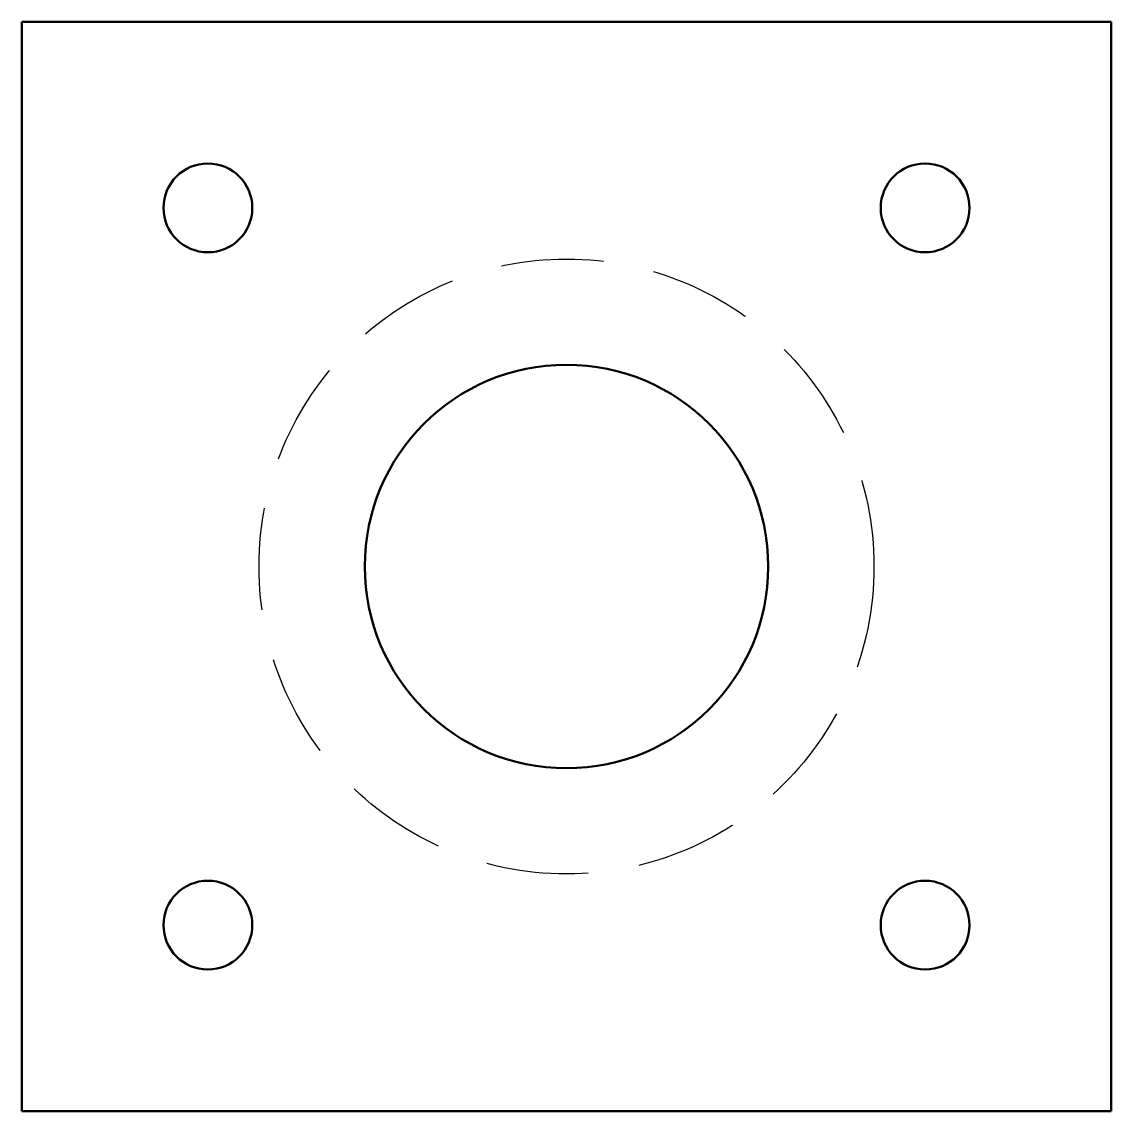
# Model space of a CAD drawing. Header units: millimetres. Extents: x -68 to 68, y -68 to 68.
import ezdxf

# ---------------------------------------------------------------- set-up
doc = ezdxf.new("R2010")
doc.units = ezdxf.units.MM
doc.linetypes.add('DASHED', pattern=[19.05, 12.7, -6.35])
doc.layers.add('CUT', color=1, linetype='Continuous', lineweight=50)
doc.layers.add('SCRIBE', color=2, linetype='DASHED')

msp = doc.modelspace()

# ---------------------------------------------------------------- linework, layer by layer
at = {"layer": 'CUT'}
for p, q in [((-67.5, 67.5), (-67.5, -67.5)), ((67.5, 67.5), (-67.5, 67.5)), ((67.5, -67.5), (67.5, 67.5)), ((-67.5, -67.5), (67.5, -67.5))]:
    msp.add_line(p, q, dxfattribs=at)
for centre, radius in [((-44.44, 44.44), 5.5), ((44.44, 44.44), 5.5), ((0, 0), 25), ((-44.44, -44.44), 5.5), ((44.44, -44.44), 5.5)]:
    msp.add_circle(centre, radius, dxfattribs=at)
at = {"layer": 'SCRIBE'}
msp.add_circle((0, 0), 38.1, dxfattribs=at)

doc.saveas('drawing.dxf')
